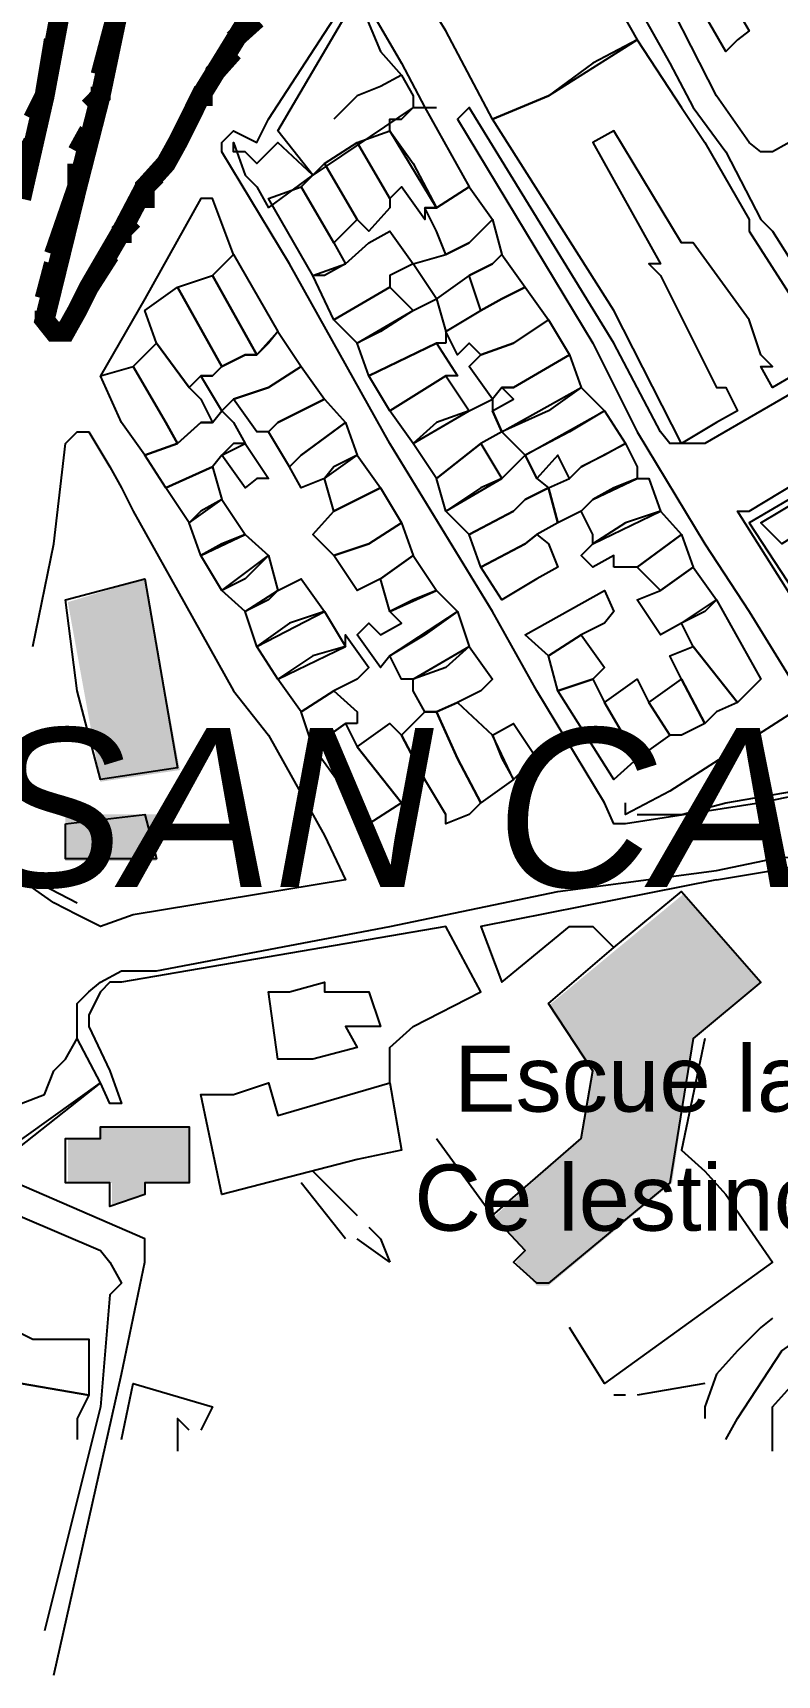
# Model space of a CAD drawing. Header units: millimetres. Extents: x -3588 to 75209, y -3737 to 38254.
# Drawn here: x 27472.3 to 27562.4, y 17572.9 to 17771.6 of the extents above; entities that cross this region are included whole.
import ezdxf

# ---------------------------------------------------------------- set-up
doc = ezdxf.new("R2010")
doc.units = ezdxf.units.MM
for name, color, linetype in [('H', 250, 'Continuous'), ('P', 253, 'Continuous'), ('T', 7, 'Continuous')]:
    doc.layers.add(name, color=color, linetype=linetype)

msp = doc.modelspace()

# ---------------------------------------------------------------- hatches: boundary and pattern name
at = {"layer": 'H', "linetype": 'Continuous'}
for points in [[(27480.516, 17681.016), (27476.563, 17702.749), (27485.877, 17705.566), (27490.118, 17682.425), (27480.516, 17681.016), (27480.516, 17681.016)], [(27476.275, 17671.414), (27487.286, 17671.414), (27487.286, 17677.063), (27476.275, 17677.063), (27476.275, 17671.414)], [(27534.721, 17620.042), (27533.296, 17620.042), (27530.768, 17622.859), (27531.888, 17624.267), (27527.935, 17628.22), (27538.674, 17637.822), (27540.082, 17646.016), (27534.721, 17653.906), (27542.899, 17660.692), (27551.093, 17667.461), (27560.407, 17656.739), (27552.213, 17649.953), (27549.668, 17632.461), (27534.721, 17620.042), (27534.721, 17620.042)], [(27481.925, 17629.628), (27481.925, 17632.461), (27476.563, 17632.461), (27476.563, 17637.822), (27480.516, 17637.822), (27480.516, 17639.231), (27485.877, 17639.231), (27491.239, 17639.231), (27491.239, 17632.461), (27485.877, 17632.461), (27485.877, 17631.053), (27481.925, 17629.628), (27481.925, 17629.628)]]:
    msp.add_hatch(color=256, dxfattribs=at).paths.add_polyline_path(points)

# ---------------------------------------------------------------- linework, layer by layer
at = {"layer": 'P'}
for points in [[(27549.396, 17835.708), (27546.852, 17834.3), (27542.611, 17830.347), (27537.249, 17824.986), (27530.48, 17818.2), (27526.527, 17813.975), (27522.286, 17808.614), (27516.925, 17803.237), (27510.155, 17792.226), (27503.386, 17781.504), (27492.647, 17764.012), (27489.83, 17758.362), (27483.061, 17747.64)], [(27540.082, 17767.965), (27534.721, 17764.012), (27527.935, 17761.179), (27522.286, 17771.901), (27515.516, 17782.912), (27533.296, 17792.226), (27545.443, 17770.781), (27540.082, 17767.965)], [(27583.26, 17771.901), (27583.26, 17770.781), (27583.26, 17769.373), (27573.946, 17764.012), (27561.815, 17757.226), (27560.407, 17757.226), (27558.998, 17758.362), (27555.046, 17764.012), (27546.852, 17780.095)], [(27557.574, 17770.781), (27556.166, 17769.373), (27550.805, 17778.687), (27552.213, 17780.095), (27553.621, 17777.551), (27555.046, 17778.687), (27558.998, 17771.901), (27557.574, 17770.781)], [(27470.914, 17751.577), (27473.747, 17764.012), (27476.275, 17777.551)], [(27477.7, 17738.038), (27476.275, 17735.493), (27474.867, 17735.493), (27473.747, 17736.901), (27477.7, 17753.001), (27480.516, 17764.012), (27483.061, 17776.142)], [(27516.925, 17766.54), (27518.349, 17764.012), (27518.349, 17762.587), (27506.202, 17754.409), (27501.961, 17759.771), (27511.563, 17776.142), (27514.396, 17769.373), (27516.925, 17766.54)], [(27511.563, 17777.551), (27512.972, 17774.734), (27516.925, 17767.965), (27519.757, 17762.587), (27521.166, 17762.587)], [(27544.035, 17777.551), (27549.396, 17767.965), (27552.213, 17762.587), (27556.166, 17757.226), (27560.407, 17749.048), (27561.815, 17747.64), (27568.585, 17736.901)], [(27567.176, 17679.88), (27560.407, 17678.472), (27544.035, 17675.927), (27542.611, 17675.927), (27541.49, 17678.472), (27533.296, 17692.027), (27527.935, 17701.613), (27515.516, 17721.938), (27503.386, 17743.687), (27495.192, 17757.226), (27495.192, 17758.362), (27496.6, 17759.771), (27499.433, 17758.362), (27500.841, 17761.179), (27508.747, 17773.326)], [(27550.805, 17762.587), (27553.621, 17758.362), (27558.998, 17749.048), (27558.998, 17747.64), (27568.585, 17732.676), (27561.815, 17728.723), (27560.407, 17731.252), (27561.815, 17731.252), (27560.407, 17732.676), (27558.998, 17736.901), (27552.213, 17746.215), (27550.805, 17746.215), (27542.611, 17759.771), (27540.082, 17758.362), (27548.26, 17743.687), (27546.852, 17743.687), (27548.26, 17742.263), (27555.046, 17728.723), (27556.166, 17728.723), (27557.574, 17725.891), (27555.046, 17724.482), (27550.805, 17721.938), (27542.611, 17738.038), (27527.935, 17761.179), (27534.721, 17764.012), (27545.443, 17770.781), (27550.805, 17762.587)], [(27516.925, 17766.54), (27514.396, 17765.132), (27511.563, 17764.012), (27508.747, 17761.179)], [(27516.925, 17761.179), (27518.349, 17762.587), (27519.757, 17762.587), (27525.119, 17753.001), (27521.166, 17750.456), (27515.516, 17759.771), (27515.516, 17761.179), (27516.925, 17761.179)], [(27569.721, 17731.252), (27553.621, 17721.938), (27552.213, 17721.938), (27550.805, 17721.938), (27549.396, 17721.938), (27548.26, 17723.362), (27542.611, 17734.085), (27525.119, 17762.587), (27523.71, 17761.179), (27540.082, 17734.085), (27545.443, 17723.362), (27553.621, 17709.807), (27558.998, 17701.613), (27565.768, 17690.603)], [(27500.841, 17750.456), (27506.202, 17754.409), (27501.961, 17758.362), (27500.841, 17757.226), (27499.433, 17755.818), (27498.024, 17757.226), (27496.6, 17757.226), (27496.6, 17758.362), (27498.024, 17754.409), (27499.433, 17753.001), (27500.841, 17750.456)], [(27515.516, 17751.577), (27515.516, 17750.456), (27512.972, 17747.64), (27511.563, 17749.048), (27507.611, 17755.818), (27511.563, 17758.362), (27515.516, 17751.577)], [(27518.349, 17755.818), (27521.166, 17750.456), (27519.757, 17750.456), (27519.757, 17749.048), (27516.925, 17753.001), (27515.516, 17751.577), (27511.563, 17758.362), (27515.516, 17759.771), (27518.349, 17755.818)], [(27510.155, 17747.64), (27508.747, 17746.215), (27504.794, 17753.001), (27507.611, 17755.818), (27511.563, 17749.048), (27510.155, 17747.64)], [(27507.611, 17742.263), (27506.202, 17742.263), (27500.841, 17751.577), (27504.794, 17753.001), (27508.747, 17746.215), (27510.155, 17743.687), (27507.611, 17742.263)], [(27525.119, 17746.215), (27522.286, 17744.807), (27521.166, 17747.64), (27519.757, 17750.456), (27521.166, 17750.456), (27525.119, 17753.001), (27527.935, 17749.048), (27525.119, 17746.215)], [(27496.6, 17744.807), (27494.071, 17751.577), (27492.647, 17751.577), (27485.877, 17739.446), (27480.516, 17730.132)], [(27525.119, 17742.263), (27521.166, 17739.446), (27518.349, 17743.687), (27522.286, 17744.807), (27525.119, 17746.215), (27527.935, 17749.048), (27529.072, 17744.807), (27527.935, 17743.687), (27525.119, 17742.263)], [(27483.061, 17747.64), (27479.108, 17740.854)], [(27512.972, 17746.215), (27515.516, 17747.64), (27518.349, 17743.687), (27515.516, 17742.263), (27515.516, 17740.854), (27508.747, 17736.901), (27506.202, 17742.263), (27510.155, 17743.687), (27512.972, 17746.215)], [(27500.841, 17734.085), (27499.433, 17732.676), (27494.071, 17742.263), (27496.6, 17744.807), (27501.961, 17735.493), (27500.841, 17734.085)], [(27529.072, 17739.446), (27526.527, 17738.038), (27525.119, 17742.263), (27527.935, 17743.687), (27529.072, 17744.807), (27531.888, 17740.854), (27529.072, 17739.446)], [(27498.024, 17732.676), (27495.192, 17731.252), (27489.83, 17740.854), (27494.071, 17742.263), (27499.433, 17732.676), (27498.024, 17732.676)], [(27479.108, 17740.854), (27477.7, 17738.038)], [(27494.071, 17730.132), (27492.647, 17730.132), (27491.239, 17728.723), (27487.286, 17734.085), (27485.877, 17738.038), (27489.83, 17740.854), (27495.192, 17731.252), (27494.071, 17730.132)], [(27514.396, 17735.493), (27511.563, 17734.085), (27508.747, 17736.901), (27515.516, 17740.854), (27518.349, 17738.038), (27514.396, 17735.493)], [(27530.48, 17734.085), (27526.527, 17732.676), (27525.119, 17734.085), (27523.71, 17732.676), (27522.286, 17735.493), (27526.527, 17738.038), (27529.072, 17739.446), (27531.888, 17740.854), (27534.721, 17736.901), (27530.48, 17734.085)], [(27522.286, 17734.085), (27521.166, 17734.085), (27512.972, 17730.132), (27511.563, 17734.085), (27518.349, 17738.038), (27521.166, 17739.446), (27522.286, 17735.493), (27522.286, 17734.085)], [(27529.072, 17728.723), (27527.935, 17727.315), (27525.119, 17731.252), (27526.527, 17732.676), (27530.48, 17734.085), (27534.721, 17736.901), (27537.249, 17732.676), (27530.48, 17728.723), (27529.072, 17728.723)], [(27494.071, 17730.132), (27495.192, 17731.252), (27498.024, 17732.676), (27499.433, 17732.676), (27501.961, 17735.493), (27504.794, 17731.252), (27500.841, 17728.723), (27496.6, 17727.315), (27495.192, 17725.891), (27492.647, 17730.132), (27494.071, 17730.132)], [(27488.422, 17724.482), (27484.469, 17731.252), (27487.286, 17734.085), (27491.239, 17728.723), (27492.647, 17727.315), (27494.071, 17724.482), (27492.647, 17724.482), (27489.83, 17721.938), (27488.422, 17724.482)], [(27522.286, 17730.132), (27515.516, 17725.891), (27512.972, 17730.132), (27521.166, 17734.085), (27523.71, 17730.132), (27522.286, 17730.132)], [(27534.721, 17725.891), (27529.072, 17723.362), (27527.935, 17725.891), (27530.48, 17727.315), (27529.072, 17728.723), (27530.48, 17728.723), (27537.249, 17732.676), (27538.674, 17728.723), (27534.721, 17725.891)], [(27483.061, 17724.482), (27480.516, 17730.132), (27484.469, 17731.252), (27488.422, 17724.482), (27489.83, 17721.938), (27485.877, 17720.53), (27483.061, 17724.482)], [(27504.794, 17725.891), (27501.961, 17724.482), (27500.841, 17723.362), (27499.433, 17723.362), (27496.6, 17727.315), (27500.841, 17728.723), (27504.794, 17731.252), (27507.611, 17727.315), (27504.794, 17725.891)], [(27521.166, 17724.482), (27518.349, 17721.938), (27515.516, 17725.891), (27522.286, 17730.132), (27525.119, 17725.891), (27521.166, 17724.482)], [(27537.249, 17723.362), (27531.888, 17720.53), (27529.072, 17723.362), (27538.674, 17728.723), (27541.49, 17725.891), (27537.249, 17723.362)], [(27501.961, 17724.482), (27507.611, 17727.315), (27510.155, 17724.482), (27504.794, 17720.53), (27503.386, 17719.121), (27500.841, 17723.362), (27501.961, 17724.482)], [(27525.119, 17725.891), (27527.935, 17727.315), (27527.935, 17725.891), (27529.072, 17723.362), (27526.527, 17721.938), (27521.166, 17717.713), (27518.349, 17721.938), (27525.119, 17725.891)], [(27496.6, 17721.938), (27495.192, 17720.53), (27494.071, 17719.121), (27488.422, 17716.577), (27485.877, 17720.53), (27489.83, 17721.938), (27492.647, 17724.482), (27494.071, 17724.482), (27495.192, 17725.891), (27496.6, 17724.482), (27498.024, 17721.938), (27496.6, 17721.938)], [(27508.747, 17719.121), (27507.611, 17717.713), (27504.794, 17716.577), (27503.386, 17719.121), (27504.794, 17720.53), (27510.155, 17724.482), (27511.563, 17720.53), (27508.747, 17719.121)], [(27541.49, 17720.53), (27538.674, 17719.121), (27537.249, 17717.713), (27535.841, 17720.53), (27533.296, 17717.713), (27531.888, 17720.53), (27541.49, 17725.891), (27544.035, 17721.938), (27541.49, 17720.53)], [(27472.322, 17697.388), (27474.867, 17709.807), (27476.275, 17721.938), (27477.7, 17723.362), (27479.108, 17723.362), (27481.636, 17719.121), (27483.061, 17716.577)], [(27499.433, 17717.713), (27498.024, 17716.577), (27495.192, 17720.53), (27498.024, 17721.938), (27500.841, 17717.713), (27499.433, 17717.713)], [(27511.563, 17715.168), (27508.747, 17713.76), (27507.611, 17717.713), (27511.563, 17720.53), (27514.396, 17716.577), (27511.563, 17715.168)], [(27526.527, 17716.577), (27522.286, 17713.76), (27521.166, 17717.713), (27526.527, 17721.938), (27529.072, 17717.713), (27526.527, 17716.577)], [(27533.296, 17717.713), (27534.721, 17716.577), (27531.888, 17715.168), (27530.48, 17713.76), (27525.119, 17710.927), (27522.286, 17713.76), (27529.072, 17717.713), (27531.888, 17720.53), (27533.296, 17717.713)], [(27542.611, 17716.577), (27540.082, 17715.168), (27538.674, 17713.76), (27535.841, 17712.352), (27534.721, 17716.577), (27537.249, 17717.713), (27538.674, 17719.121), (27544.035, 17721.938), (27545.443, 17719.121), (27545.443, 17717.713), (27542.611, 17716.577)], [(27564.36, 17703.037), (27557.574, 17713.76), (27558.998, 17713.76), (27572.538, 17721.938)], [(27576.491, 17721.938), (27575.37, 17721.938), (27558.998, 17712.352), (27564.36, 17704.158), (27569.721, 17694.844), (27576.491, 17682.713), (27577.899, 17682.713), (27587.501, 17683.833), (27588.909, 17682.713)], [(27576.491, 17720.53), (27577.899, 17719.121), (27562.935, 17709.807), (27560.407, 17712.352), (27576.491, 17721.938), (27576.491, 17720.53)], [(27492.647, 17713.76), (27491.239, 17712.352), (27488.422, 17716.577), (27494.071, 17719.121), (27495.192, 17715.168), (27492.647, 17713.76)], [(27483.061, 17716.577), (27484.469, 17713.76), (27489.83, 17704.158), (27496.6, 17692.027), (27500.841, 17686.666), (27507.611, 17674.519), (27510.155, 17669.158), (27484.469, 17664.917), (27480.516, 17663.508), (27477.7, 17664.917), (27474.867, 17666.341), (27470.914, 17669.158)], [(27512.972, 17709.807), (27508.747, 17708.399), (27506.202, 17710.927), (27508.747, 17713.76), (27514.396, 17716.577), (27516.925, 17712.352), (27512.972, 17709.807)], [(27535.841, 17712.352), (27533.296, 17710.927), (27531.888, 17709.807), (27526.527, 17706.99), (27525.119, 17710.927), (27530.48, 17713.76), (27531.888, 17715.168), (27534.721, 17716.577), (27535.841, 17712.352)], [(27544.035, 17712.352), (27540.082, 17709.807), (27540.082, 17710.927), (27538.674, 17713.76), (27540.082, 17715.168), (27545.443, 17717.713), (27546.852, 17717.713), (27548.26, 17713.76), (27544.035, 17712.352)], [(27495.192, 17709.807), (27492.647, 17708.399), (27491.239, 17712.352), (27495.192, 17715.168), (27498.024, 17710.927), (27495.192, 17709.807)], [(27512.972, 17709.807), (27516.925, 17712.352), (27518.349, 17708.399), (27514.396, 17705.566), (27511.563, 17704.158), (27508.747, 17708.399), (27512.972, 17709.807)], [(27542.611, 17706.99), (27542.611, 17708.399), (27540.082, 17706.99), (27538.674, 17708.399), (27540.082, 17709.807), (27548.26, 17713.76), (27550.805, 17710.927), (27545.443, 17706.99), (27544.035, 17706.99), (27542.611, 17706.99)], [(27498.024, 17705.566), (27495.192, 17704.158), (27492.647, 17708.399), (27498.024, 17710.927), (27500.841, 17708.399), (27498.024, 17705.566)], [(27533.296, 17705.566), (27529.072, 17703.037), (27526.527, 17706.99), (27531.888, 17709.807), (27533.296, 17710.927), (27534.721, 17709.807), (27535.841, 17706.99), (27533.296, 17705.566)], [(27546.852, 17705.566), (27545.443, 17706.99), (27550.805, 17710.927), (27552.213, 17706.99), (27548.26, 17704.158), (27546.852, 17705.566)], [(27500.841, 17703.037), (27498.024, 17701.613), (27495.192, 17704.158), (27500.841, 17708.399), (27501.961, 17704.158), (27500.841, 17703.037)], [(27518.349, 17703.037), (27515.516, 17701.613), (27514.396, 17705.566), (27518.349, 17708.399), (27521.166, 17704.158), (27518.349, 17703.037)], [(27553.621, 17701.613), (27550.805, 17700.205), (27548.26, 17698.796), (27545.443, 17703.037), (27548.26, 17704.158), (27552.213, 17706.99), (27555.046, 17703.037), (27553.621, 17701.613)], [(27477.7, 17692.027), (27476.275, 17703.037), (27485.877, 17705.566), (27489.83, 17682.713), (27480.516, 17681.288), (27477.7, 17692.027)], [(27503.386, 17700.205), (27499.433, 17697.388), (27498.024, 17701.613), (27501.961, 17704.158), (27504.794, 17705.566), (27507.611, 17701.613), (27503.386, 17700.205)], [(27519.757, 17698.796), (27515.516, 17696.252), (27514.396, 17694.844), (27511.563, 17698.796), (27512.972, 17700.205), (27514.396, 17698.796), (27516.925, 17700.205), (27515.516, 17701.613), (27521.166, 17704.158), (27523.71, 17701.613), (27519.757, 17698.796)], [(27541.49, 17700.205), (27538.674, 17698.796), (27534.721, 17696.252), (27531.888, 17698.796), (27541.49, 17704.158), (27542.611, 17701.613), (27541.49, 17700.205)], [(27558.998, 17692.027), (27557.574, 17690.603), (27552.213, 17697.388), (27550.805, 17700.205), (27555.046, 17703.037), (27560.407, 17693.435), (27558.998, 17692.027)], [(27506.202, 17696.252), (27501.961, 17693.435), (27499.433, 17697.388), (27507.611, 17701.613), (27510.155, 17697.388), (27506.202, 17696.252)], [(27522.286, 17694.844), (27518.349, 17693.435), (27516.925, 17693.435), (27515.516, 17696.252), (27523.71, 17701.613), (27525.119, 17697.388), (27522.286, 17694.844)], [(27511.563, 17693.435), (27508.747, 17692.027), (27504.794, 17689.482), (27501.961, 17693.435), (27510.155, 17697.388), (27510.155, 17698.796), (27512.972, 17694.844), (27511.563, 17693.435)], [(27540.082, 17693.435), (27535.841, 17692.027), (27534.721, 17696.252), (27538.674, 17698.796), (27541.49, 17694.844), (27540.082, 17693.435)], [(27526.527, 17692.027), (27523.71, 17690.603), (27521.166, 17689.482), (27519.757, 17689.482), (27518.349, 17692.027), (27518.349, 17693.435), (27525.119, 17697.388), (27527.935, 17693.435), (27526.527, 17692.027)], [(27555.046, 17689.482), (27553.621, 17688.074), (27550.805, 17693.435), (27549.396, 17696.252), (27552.213, 17697.388), (27557.574, 17690.603), (27555.046, 17689.482)], [(27541.49, 17690.603), (27545.443, 17683.833), (27542.611, 17681.288), (27535.841, 17692.027), (27540.082, 17693.435), (27541.49, 17690.603)], [(27546.852, 17690.603), (27549.396, 17686.666), (27545.443, 17683.833), (27541.49, 17690.603), (27545.443, 17693.435), (27546.852, 17690.603)], [(27550.805, 17686.666), (27549.396, 17686.666), (27546.852, 17690.603), (27550.805, 17693.435), (27553.621, 17688.074), (27550.805, 17686.666)], [(27511.563, 17688.074), (27510.155, 17688.074), (27506.202, 17685.241), (27504.794, 17689.482), (27508.747, 17692.027), (27511.563, 17689.482), (27511.563, 17688.074)], [(27529.072, 17683.833), (27530.48, 17681.288), (27526.527, 17678.472), (27523.71, 17683.833), (27521.166, 17689.482), (27523.71, 17690.603), (27527.935, 17686.666), (27529.072, 17683.833)], [(27525.119, 17677.063), (27522.286, 17675.927), (27522.286, 17677.063), (27519.757, 17681.288), (27516.925, 17686.666), (27519.757, 17689.482), (27521.166, 17689.482), (27523.71, 17683.833), (27526.527, 17678.472), (27525.119, 17677.063)], [(27545.443, 17677.063), (27550.805, 17677.063), (27556.166, 17678.472), (27564.36, 17679.88), (27567.176, 17681.288), (27568.585, 17682.713), (27568.585, 17683.833), (27567.176, 17683.833), (27564.36, 17689.482), (27549.396, 17679.88), (27544.035, 17677.063), (27544.035, 17678.472)], [(27511.563, 17685.241), (27516.925, 17678.472), (27512.972, 17675.927), (27506.202, 17685.241), (27510.155, 17688.074), (27511.563, 17685.241)], [(27516.925, 17686.666), (27519.757, 17681.288), (27516.925, 17678.472), (27511.563, 17685.241), (27515.516, 17688.074), (27516.925, 17686.666)], [(27531.888, 17682.713), (27530.48, 17681.288), (27527.935, 17686.666), (27530.48, 17688.074), (27533.296, 17683.833), (27531.888, 17682.713)], [(27476.275, 17675.927), (27485.877, 17677.063), (27487.286, 17671.702), (27476.275, 17671.702), (27476.275, 17675.927), (27476.275, 17675.927)], [(27470.914, 17642.063), (27473.747, 17643.184), (27474.867, 17646.016), (27476.275, 17647.425), (27477.7, 17649.953), (27477.7, 17652.786), (27477.7, 17654.194), (27479.108, 17655.602), (27480.516, 17656.739), (27483.061, 17658.147), (27487.286, 17658.147), (27515.516, 17663.508), (27535.841, 17667.749), (27555.046, 17670.278), (27561.815, 17671.702), (27575.37, 17673.111), (27576.491, 17674.519)], [(27555.046, 17669.158), (27561.815, 17670.278), (27576.491, 17673.111), (27586.093, 17674.519)], [(27469.506, 17671.702), (27472.322, 17669.158), (27477.7, 17666.341)], [(27555.046, 17669.158), (27526.527, 17663.508), (27529.072, 17656.739), (27537.249, 17663.508), (27540.082, 17663.508), (27542.611, 17660.964)], [(27534.721, 17620.314), (27533.296, 17620.314), (27530.48, 17622.859), (27531.888, 17624.267), (27527.935, 17628.508), (27538.674, 17637.822), (27540.082, 17646.016), (27534.721, 17654.194), (27542.611, 17660.964), (27550.805, 17667.749), (27560.407, 17656.739), (27552.213, 17649.953), (27549.396, 17632.461), (27534.721, 17620.314), (27534.721, 17620.314)], [(27515.516, 17644.592), (27515.516, 17648.833), (27518.349, 17651.377), (27526.527, 17655.602), (27522.286, 17663.508), (27483.061, 17656.739), (27481.636, 17656.739), (27480.516, 17655.602), (27479.108, 17652.786), (27479.108, 17651.377), (27481.636, 17646.016), (27483.061, 17642.063), (27481.636, 17642.063), (27480.516, 17644.592)], [(27506.202, 17647.425), (27501.961, 17647.425), (27500.841, 17655.602), (27503.386, 17655.602), (27507.611, 17656.739), (27507.611, 17655.602), (27512.972, 17655.602), (27514.396, 17651.377), (27510.155, 17651.377), (27511.563, 17648.833), (27506.202, 17647.425)], [(27465.553, 17633.869), (27480.516, 17644.592), (27477.7, 17649.953)], [(27553.621, 17649.953), (27550.805, 17636.414), (27553.621, 17633.869), (27556.166, 17631.053), (27561.815, 17622.859), (27541.49, 17608.183), (27537.249, 17614.953)], [(27480.516, 17644.592), (27466.961, 17633.869)], [(27496.6, 17643.184), (27500.841, 17644.592), (27501.961, 17640.639), (27515.516, 17644.592), (27516.925, 17636.414), (27511.563, 17635.278), (27495.192, 17631.053), (27492.647, 17643.184), (27496.6, 17643.184)], [(27481.636, 17629.628), (27481.636, 17632.461), (27476.275, 17632.461), (27476.275, 17637.822), (27480.516, 17637.822), (27480.516, 17639.231), (27485.877, 17639.231), (27491.239, 17639.231), (27491.239, 17632.461), (27485.877, 17632.461), (27485.877, 17631.053), (27481.636, 17629.628), (27481.636, 17629.628)], [(27521.166, 17637.822), (27527.935, 17628.508)], [(27474.867, 17572.895), (27483.061, 17609.304), (27485.877, 17622.859), (27485.877, 17624.267), (27485.877, 17625.692), (27466.961, 17633.869)], [(27506.202, 17633.869), (27511.563, 17628.508)], [(27450.589, 17587.859), (27458.783, 17627.1), (27460.192, 17631.053), (27460.192, 17632.461), (27461.312, 17632.461), (27480.516, 17624.267), (27481.636, 17622.859), (27483.061, 17620.314), (27481.636, 17618.906), (27480.516, 17605.367), (27473.747, 17578.257)], [(27510.155, 17625.692), (27504.794, 17632.461)], [(27512.972, 17627.1), (27514.396, 17625.692), (27515.516, 17622.859)], [(27515.516, 17622.859), (27511.563, 17625.692)], [(27556.166, 17601.414), (27557.574, 17603.942), (27562.935, 17612.136), (27572.538, 17618.906), (27580.731, 17625.692), (27584.684, 17621.739)], [(27561.815, 17599.99), (27561.815, 17605.367), (27564.36, 17608.183), (27571.129, 17613.545), (27575.37, 17613.545), (27580.731, 17617.498), (27584.684, 17621.739)], [(27479.108, 17609.304), (27479.108, 17606.775), (27470.914, 17608.183), (27468.097, 17609.304), (27469.506, 17610.728), (27469.506, 17612.136), (27469.506, 17614.953), (27472.322, 17613.545), (27479.108, 17613.545), (27479.108, 17609.304)], [(27561.815, 17616.089), (27560.407, 17614.953), (27557.574, 17612.136), (27555.046, 17609.304)], [(27555.046, 17609.304), (27553.621, 17605.367), (27553.621, 17603.942)], [(27466.961, 17602.534), (27468.097, 17605.367), (27470.914, 17605.367), (27470.914, 17608.183), (27479.108, 17606.775), (27477.7, 17603.942)], [(27483.061, 17601.414), (27484.469, 17608.183), (27494.071, 17605.367), (27492.647, 17602.534)], [(27553.621, 17608.183), (27545.443, 17606.775)], [(27544.035, 17606.775), (27542.611, 17606.775)], [(27477.7, 17603.942), (27477.7, 17601.414)], [(27491.239, 17602.534), (27489.83, 17603.942), (27489.83, 17599.99)]]:
    msp.add_lwpolyline(points, dxfattribs=at)
for points, const_width in [([(27483.061, 17776.142), (27480.516, 17764.012), (27477.7, 17753.001), (27473.747, 17736.901), (27474.867, 17735.493), (27476.275, 17735.493), (27477.7, 17738.038), (27479.108, 17740.854), (27483.061, 17747.64), (27485.877, 17753.001), (27488.422, 17755.818), (27489.83, 17758.362), (27492.647, 17764.012), (27503.386, 17781.504)], 2.417), ([(27483.061, 17776.142), (27480.516, 17764.012), (27477.7, 17753.001), (27473.747, 17736.901), (27474.867, 17735.493), (27476.275, 17735.493), (27477.7, 17738.038), (27479.108, 17740.854), (27483.061, 17747.64), (27485.877, 17753.001), (27488.422, 17755.818), (27489.83, 17758.362), (27492.647, 17764.012), (27503.386, 17781.504)], 1.2), ([(27470.914, 17751.577), (27473.747, 17764.012), (27476.275, 17777.551)], 2.417), ([(27470.914, 17751.577), (27473.747, 17764.012), (27476.275, 17777.551)], 1.2), ([(27483.061, 17777.551), (27483.061, 17776.142), (27480.516, 17766.54)], 2.417), ([(27496.6, 17770.781), (27499.433, 17773.326)], 2.417), ([(27472.322, 17761.179), (27473.747, 17764.012), (27474.867, 17770.781)], 2.417), ([(27494.071, 17766.54), (27496.6, 17769.373)], 2.417), ([(27480.516, 17765.132), (27480.516, 17764.012), (27479.108, 17762.587)], 2.417), ([(27488.422, 17755.818), (27489.83, 17758.362), (27492.647, 17764.012), (27494.071, 17764.012)], 2.417), ([(27479.108, 17759.771), (27477.7, 17757.226)], 2.417), ([(27470.914, 17755.818), (27472.322, 17758.362)], 2.417), ([(27477.7, 17755.818), (27477.7, 17753.001), (27474.867, 17744.807)], 2.417), ([(27485.877, 17750.456), (27485.877, 17753.001), (27487.286, 17754.409)], 2.417), ([(27483.061, 17746.215), (27483.061, 17747.64), (27484.469, 17749.048)], 2.417), ([(27474.867, 17743.687), (27473.747, 17739.446)], 2.417), ([(27476.275, 17735.493), (27477.7, 17738.038), (27479.108, 17740.854), (27481.636, 17744.807)], 2.417), ([(27473.747, 17738.038), (27473.747, 17736.901), (27474.867, 17735.493)], 2.417)]:
    msp.add_lwpolyline(points, dxfattribs=dict(at, const_width=const_width))

# ---------------------------------------------------------------- texts
at = {"layer": 'T', "attachment_point": 1}
for s, insert, char_height in [('{\\fArial|b0|i1|c0|p18;SAN CAYETANO}', (27465.665, 17687.498), 19.20446), ('{\\fArial|b0|i0|c0|p18;Escue la Jo sé}', (27523.278, 17649.089), 8.00186), ('{\\fArial|b0|i0|c0|p18;Ce lestino  Mutis}', (27518.477, 17634.686), 8.00186)]:
    msp.add_mtext(s, dxfattribs=dict(at, insert=insert, char_height=char_height))

doc.saveas('drawing.dxf')
